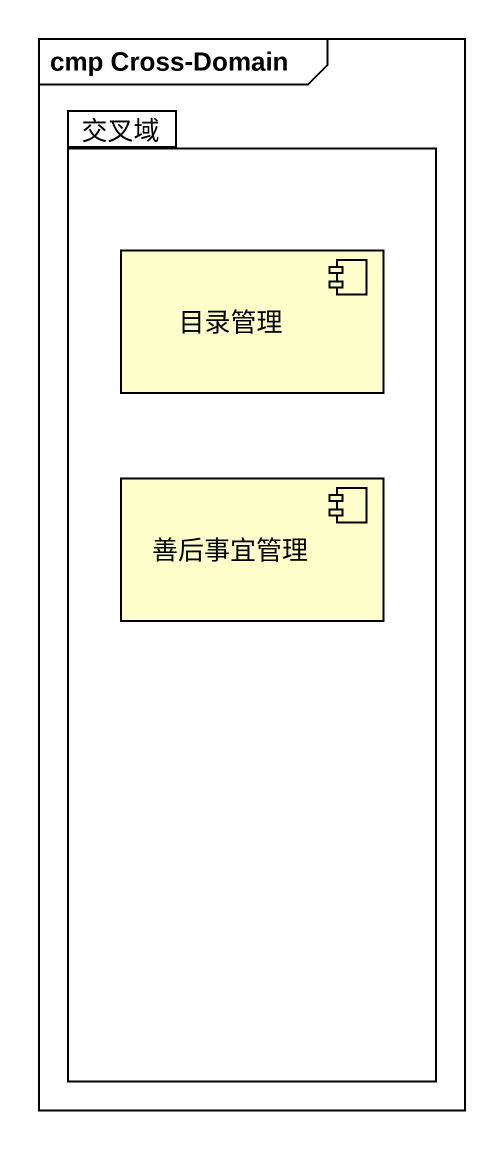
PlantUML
@startuml
mainframe cmp Cross-Domain
package 交叉域 {
  component 目录管理
  component 善后事宜管理
}
@enduml
